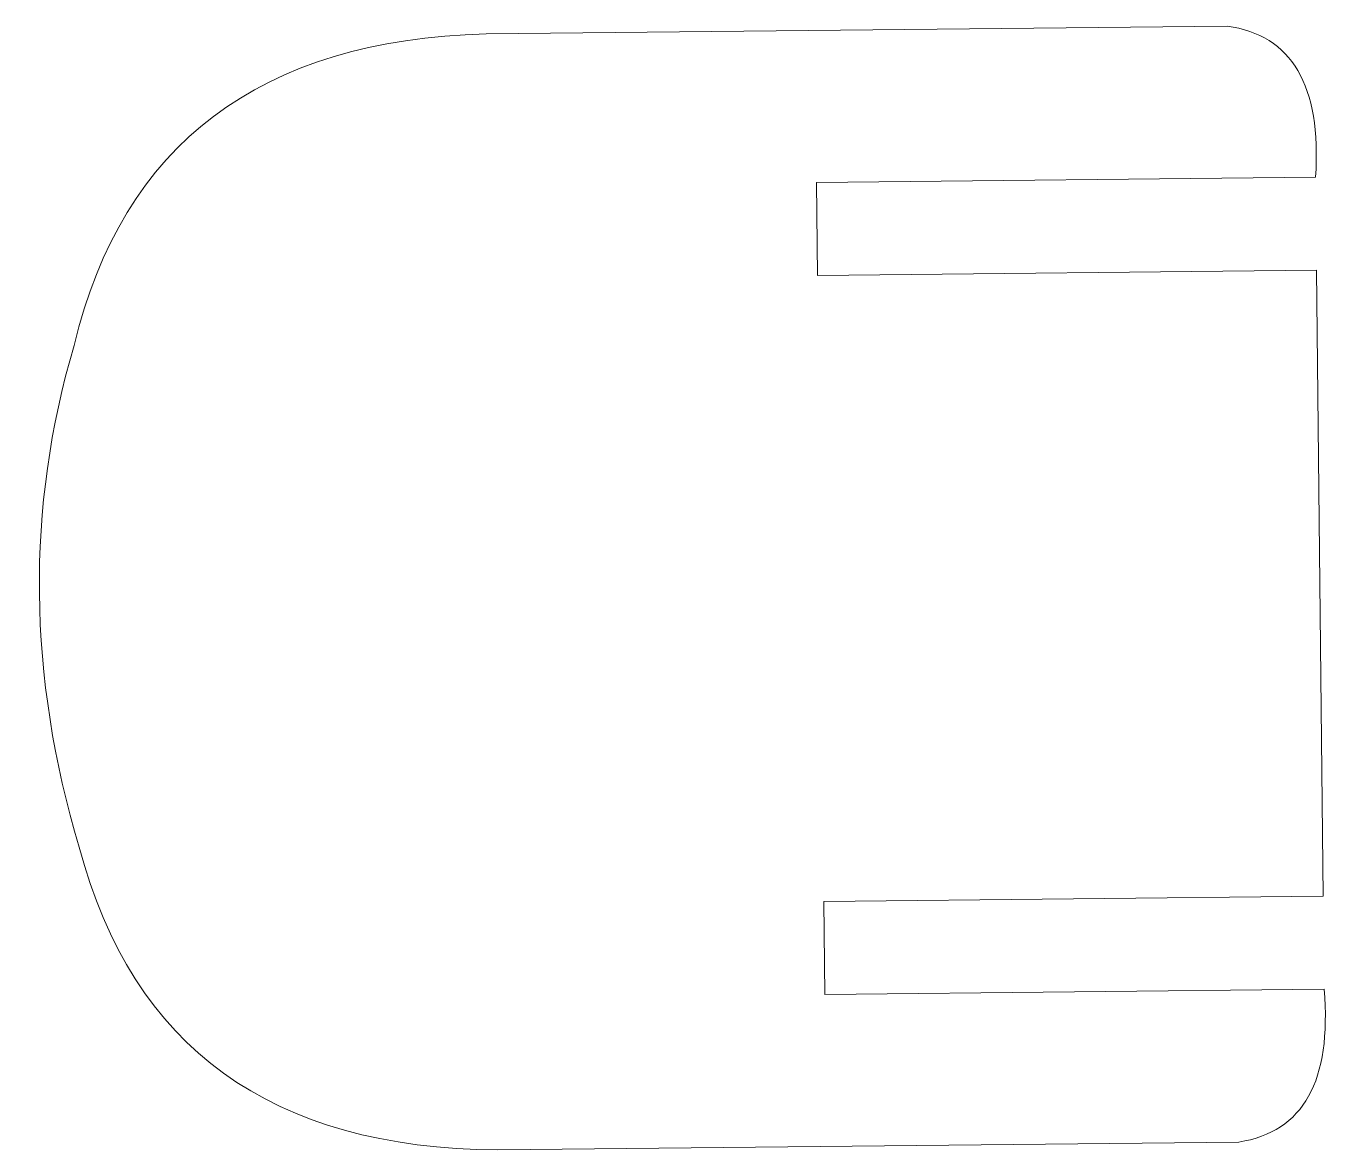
# Model space of a CAD drawing. Header units: millimetres. Extents: x 3274.6 to 3319.5, y 1364.6 to 1403.3.
import ezdxf

# ---------------------------------------------------------------- set-up
doc = ezdxf.new("R2010")
doc.units = ezdxf.units.MM

msp = doc.modelspace()

# ---------------------------------------------------------------- linework, layer by layer
at = {"lineweight": 20}
for points in [[(3315.901, 1403.294), (3315.901, 1403.294), (3290.396, 1403.026), (3290.396, 1403.026)], [(3290.396, 1403.026), (3282.612, 1402.816), (3277.882, 1399.244), (3276.207, 1392.311)], [(3319.203, 1373.362), (3319.203, 1373.362), (3318.977, 1394.895), (3318.977, 1394.895)], [(3276.388, 1375.047), (3274.618, 1380.937), (3274.558, 1386.692), (3276.207, 1392.311)], [(3290.799, 1364.632), (3283.012, 1364.679), (3278.209, 1368.15), (3276.388, 1375.047)], [(3316.304, 1364.9), (3316.304, 1364.9), (3290.799, 1364.632), (3290.799, 1364.632)]]:
    msp.add_open_spline(points, degree=3, dxfattribs=at)
for points in [[(3318.977, 1394.895), (3318.977, 1394.895), (3301.796, 1394.714), (3301.796, 1394.714), (3301.796, 1394.714), (3301.796, 1394.714), (3301.762, 1397.916), (3301.762, 1397.916), (3301.762, 1397.916), (3301.762, 1397.916), (3318.943, 1398.096), (3318.943, 1398.096), (3318.943, 1398.096), (3319.145, 1401.253), (3318.13, 1402.986), (3315.901, 1403.294)], [(3319.203, 1373.362), (3319.203, 1373.362), (3302.022, 1373.181), (3302.022, 1373.181), (3302.022, 1373.181), (3302.022, 1373.181), (3302.056, 1369.98), (3302.056, 1369.98), (3302.056, 1369.98), (3302.056, 1369.98), (3319.237, 1370.161), (3319.237, 1370.161), (3319.237, 1370.161), (3319.504, 1367.008), (3318.527, 1365.255), (3316.304, 1364.9)]]:
    msp.add_open_spline(points, degree=3, knots=[0, 0, 0, 0, 0.2, 0.2, 0.2, 0.2, 0.4, 0.4, 0.4, 0.4, 0.6, 0.6, 0.6, 0.6, 1, 1, 1, 1], dxfattribs=at)

doc.saveas('drawing.dxf')
